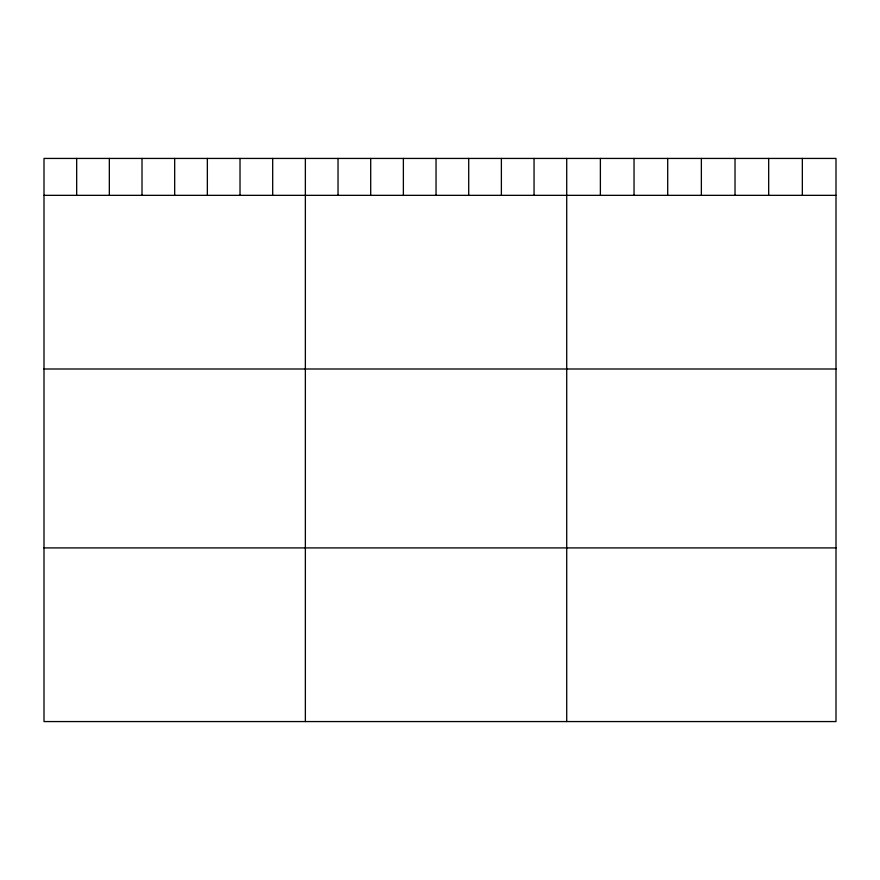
<?xml version="1.0" encoding="UTF-8"?>
<svg xmlns="http://www.w3.org/2000/svg" width="880" height="880" viewBox="0 0 880 880"><rect width="100%" height="100%" fill="white"/><g stroke="black" fill="none" stroke-linecap="round" stroke-linejoin="round"><path stroke-width="1.32" d="M836 195.338L836 721.567L44 721.567L44 158.433L836 158.433L836 195.338L44 195.338M44 368.995L836 368.995M44 547.91L836 547.91M802.34 158.433L802.34 195.338M768.68 158.433L768.68 195.338M735.02 158.433L735.02 195.338M701.36 158.433L701.36 195.338M667.7 158.433L667.7 195.338M634.04 158.433L634.04 195.338M600.38 158.433L600.38 195.338M566.72 158.433L566.72 721.567M534.05 158.433L534.05 195.338M501.38 158.433L501.38 195.338M468.71 158.433L468.71 195.338M436.04 158.433L436.04 195.338M403.37 158.433L403.37 195.338M370.7 158.433L370.7 195.338M338.03 158.433L338.03 195.338M305.36 158.433L305.36 721.567M272.69 158.433L272.69 195.338M240.02 158.433L240.02 195.338M207.35 158.433L207.35 195.338M174.68 158.433L174.68 195.338M142.01 158.433L142.01 195.338M109.34 158.433L109.34 195.338M76.67 158.433L76.67 195.338"/></g></svg>
